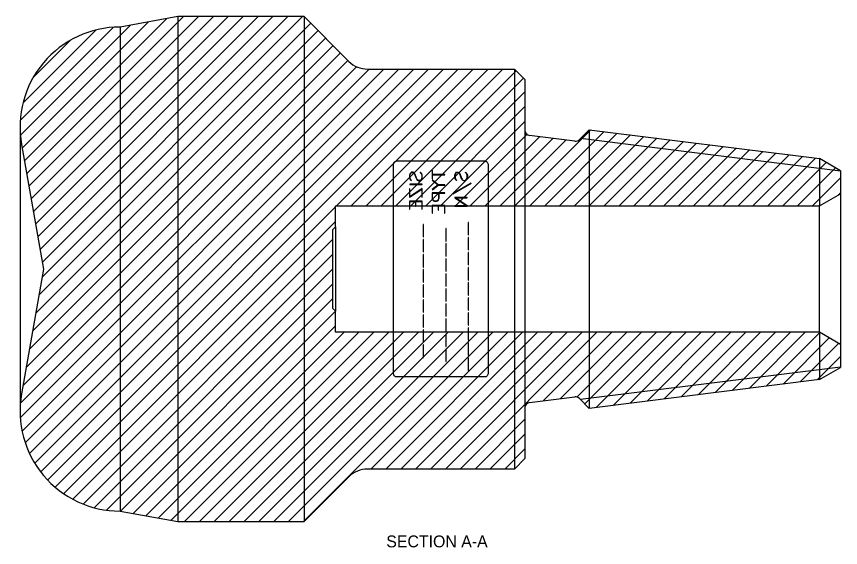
# Model space of a CAD drawing. Header units: inches. Extents: x -0.4 to 28, y -1.6 to 11.8.
# Drawn here: x 18.23 to 28.02, y 2.77 to 9.08 of the extents above; entities that cross this region are included whole.
import ezdxf
from ezdxf.enums import TextEntityAlignment as Align
from ezdxf.lldxf.tags import DXFTag

# ---------------------------------------------------------------- set-up
doc = ezdxf.new("R2010")
doc.units = ezdxf.units.IN
doc.header["$MEASUREMENT"] = 0
doc.layers.add('CDG-38248R1', color=7, linetype='Continuous')
doc.layers.add('Default', color=7, linetype='Continuous')
doc.styles.add('SEACAD_Solid_Edge_ANSI', font='seans.ttf')
tags = doc.linetypes.add('HIDDEN2', pattern=[0.1875, 0.125, -0.0625]).pattern_tags.tags
tags[6:7] = [DXFTag(74, 4), DXFTag(75, 0), DXFTag(340, '0'), DXFTag(46, 0.0), DXFTag(50, 0.0), DXFTag(44, 0.0), DXFTag(45, 0.0)]
tags[4:5] = [DXFTag(74, 4), DXFTag(75, 0), DXFTag(340, '0'), DXFTag(46, 0.0), DXFTag(50, 0.0), DXFTag(44, 0.0), DXFTag(45, 0.0)]

# ---------------------------------------------------------------- blocks, each defined once
blk = doc.blocks.new('SE4')
at = {"layer": 'CDG-38248R1', "linetype": 'Continuous'}
h = blk.add_hatch(dxfattribs=at)
h.set_pattern_fill('LINE', angle=45, style=0)
edge = h.paths.add_edge_path()
edge.add_line((27.7693, 5.3262), (22.0193, 5.3262))
edge.add_line((22.0193, 5.3262), (22.0193, 5.5762))
edge.add_line((22.0193, 5.5762), (21.9881, 5.6075))
edge.add_line((21.9881, 5.6075), (21.9881, 6.545))
edge.add_line((21.9881, 6.545), (22.0193, 6.5762))
edge.add_line((22.0193, 6.5762), (22.0193, 6.8262))
edge.add_line((22.0193, 6.8262), (27.7693, 6.8262))
edge.add_line((27.7693, 6.8262), (28.0193, 6.9706))
edge.add_line((28.0193, 6.9706), (28.0193, 7.2444))
edge.add_line((28.0193, 7.2444), (27.7693, 7.3887))
edge.add_line((27.7693, 7.3887), (25.0332, 7.7307))
edge.add_line((25.0332, 7.7307), (24.9159, 7.6135))
edge.add_arc((24.8718, 7.6577), 0.0625, 262.875, 315, ccw=False)
edge.add_line((24.864, 7.5956), (24.3241, 7.6631))
edge.add_arc((24.3318, 7.7252), 0.0625, 180, 262.875, ccw=False)
edge.add_line((24.2693, 7.7252), (24.2693, 8.3262))
edge.add_line((24.2693, 8.3262), (24.1443, 8.4512))
edge.add_line((24.1443, 8.4512), (22.3988, 8.4512))
edge.add_arc((22.3988, 8.7637), 0.3125, 225, 270, ccw=False)
edge.add_line((22.1778, 8.5428), (21.6443, 9.0762))
edge.add_line((21.6443, 9.0762), (20.1448, 9.0762))
edge.add_line((20.1448, 9.0762), (19.4573, 8.9512))
edge.add_arc((19.4573, 7.7637), 1.1875, 90, 190)
edge.add_line((18.2879, 7.5575), (18.5491, 6.0762))
edge.add_line((18.5491, 6.0762), (18.2879, 4.5949))
edge.add_arc((19.4573, 4.3887), 1.1875, 170, 270)
edge.add_line((19.4573, 3.2012), (20.1448, 3.0762))
edge.add_line((20.1448, 3.0762), (21.6443, 3.0762))
edge.add_line((21.6443, 3.0762), (22.1778, 3.6097))
edge.add_arc((22.3988, 3.3887), 0.3125, 90, 135, ccw=False)
edge.add_line((22.3988, 3.7012), (24.1443, 3.7012))
edge.add_line((24.1443, 3.7012), (24.2693, 3.8262))
edge.add_line((24.2693, 3.8262), (24.2693, 4.4273))
edge.add_arc((24.3318, 4.4273), 0.0625, 97.125, 180, ccw=False)
edge.add_line((24.3241, 4.4893), (24.864, 4.5568))
edge.add_arc((24.8718, 4.4948), 0.0625, 45, 97.125, ccw=False)
edge.add_line((24.9159, 4.539), (25.0332, 4.4217))
edge.add_line((25.0332, 4.4217), (27.7693, 4.7637))
edge.add_line((27.7693, 4.7637), (28.0193, 4.9081))
edge.add_line((28.0193, 4.9081), (28.0193, 5.1819))
edge.add_line((28.0193, 5.1819), (27.7693, 5.3262))
at = {"layer": 'CDG-38248R1', "color": 7, "linetype": 'Continuous'}
for p, q in [((20.1448, 9.0762), (19.4573, 8.9512)), ((21.6443, 9.0762), (20.1448, 9.0762)), ((21.6443, 9.0762), (22.1778, 8.5428)), ((22.3988, 8.4512), (24.1443, 8.4512)), ((24.2693, 8.3262), (24.1443, 8.4512)), ((24.2693, 8.3262), (24.2693, 7.7252)), ((18.2698, 7.7637), (18.2698, 4.3887)), ((24.864, 7.5956), (24.3241, 7.6631)), ((25.0332, 7.7307), (24.9159, 7.6135)), ((25.0332, 7.7307), (27.7693, 7.3887)), ((18.2879, 7.5575), (18.5491, 6.0762)), ((28.0193, 7.2444), (27.7693, 7.3887)), ((28.0193, 7.2444), (28.0193, 6.9706)), ((27.7693, 6.8262), (28.0193, 6.9706)), ((28.0193, 6.9706), (28.0193, 5.1819)), ((22.0193, 6.5762), (22.0193, 6.8262)), ((22.0193, 6.8262), (27.7693, 6.8262)), ((27.7693, 5.3262), (27.7693, 6.8262)), ((21.9881, 6.545), (22.0193, 6.5762)), ((22.0193, 6.5762), (22.0193, 5.5762)), ((21.9881, 5.6075), (21.9881, 6.545)), ((18.5491, 6.0762), (18.2879, 4.5949)), ((22.0193, 5.5762), (21.9881, 5.6075)), ((22.0193, 5.3262), (22.0193, 5.5762)), ((27.7693, 5.3262), (22.0193, 5.3262)), ((28.0193, 5.1819), (27.7693, 5.3262)), ((28.0193, 5.1819), (28.0193, 4.9081)), ((27.7693, 4.7637), (28.0193, 4.9081)), ((27.7693, 4.7637), (25.0332, 4.4217)), ((24.3241, 4.4893), (24.864, 4.5568)), ((24.9159, 4.539), (25.0332, 4.4217)), ((24.2693, 4.4273), (24.2693, 3.8262)), ((24.1443, 3.7012), (24.2693, 3.8262)), ((24.1443, 3.7012), (22.3988, 3.7012)), ((22.1778, 3.6097), (21.6443, 3.0762)), ((19.4573, 3.2012), (20.1448, 3.0762)), ((20.1448, 3.0762), (21.6443, 3.0762))]:
    blk.add_line(p, q, dxfattribs=at)
at = {"layer": 'CDG-38248R1', "color": 7, "linetype": 'HIDDEN2'}
for p, q in [((20.1448, 9.0762), (20.1448, 3.0762)), ((21.6443, 9.0762), (21.6443, 3.0762)), ((19.4573, 8.9512), (19.4573, 3.2012)), ((24.1443, 8.4512), (24.1443, 3.7012)), ((24.2693, 7.7252), (24.2693, 4.4273)), ((25.0332, 7.7307), (25.0332, 4.4217)), ((28.0193, 7.2397), (24.9285, 7.626)), ((23.8006, 7.3571), (22.7381, 7.3571)), ((27.7693, 7.3887), (27.7693, 6.8262)), ((22.7068, 4.8455), (22.7068, 7.3069)), ((23.1669, 7.247), (23.1669, 7.1486)), ((23.1701, 7.247), (23.1669, 7.247)), ((23.1701, 7.1994), (23.1701, 7.247)), ((23.8318, 7.3069), (23.8318, 4.8455)), ((22.9058, 7.2127), (22.8986, 7.191)), ((22.8986, 7.191), (22.8986, 7.1625)), ((22.8986, 7.1625), (22.9058, 7.1408)), ((22.9018, 7.1905), (22.9086, 7.211)), ((22.9018, 7.1629), (22.9018, 7.1905)), ((22.9086, 7.1424), (22.9018, 7.1629)), ((22.9206, 7.2275), (22.9058, 7.2127)), ((22.9086, 7.211), (22.9219, 7.2243)), ((22.9357, 7.2275), (22.9206, 7.2275)), ((22.9219, 7.2243), (22.9349, 7.2243)), ((22.9349, 7.2243), (22.9483, 7.2174)), ((22.9502, 7.2203), (22.9357, 7.2275)), ((22.9483, 7.2174), (22.9548, 7.2108)), ((22.9577, 7.2129), (22.9502, 7.2203)), ((22.9548, 7.2108), (22.9619, 7.1972)), ((22.9647, 7.1983), (22.9577, 7.2129)), ((22.9619, 7.1972), (22.9759, 7.155)), ((22.9787, 7.1562), (22.9647, 7.1983)), ((22.9759, 7.155), (22.9829, 7.1405)), ((22.9858, 7.1426), (22.9787, 7.1562)), ((23.0276, 7.2271), (23.0252, 7.2247)), ((23.0252, 7.2247), (23.039, 7.211)), ((23.0418, 7.2127), (23.0276, 7.2271)), ((23.039, 7.211), (23.0458, 7.1905)), ((23.0458, 7.1629), (23.039, 7.1424)), ((23.0488, 7.191), (23.0418, 7.2127)), ((23.0418, 7.1408), (23.0488, 7.1625)), ((23.0458, 7.1905), (23.0458, 7.1629)), ((23.0488, 7.1625), (23.0488, 7.191)), ((23.1669, 7.1486), (23.1701, 7.1486)), ((23.3158, 7.1994), (23.1701, 7.1994)), ((23.1701, 7.1486), (23.1701, 7.1962)), ((23.1701, 7.1962), (23.3158, 7.1962)), ((23.3158, 7.1962), (23.3158, 7.1994)), ((23.4352, 7.191), (23.4424, 7.2127)), ((23.4352, 7.1625), (23.4352, 7.191)), ((23.4424, 7.1408), (23.4352, 7.1625)), ((23.4452, 7.211), (23.4384, 7.1905)), ((23.4384, 7.1905), (23.4384, 7.1629)), ((23.4384, 7.1629), (23.4452, 7.1424)), ((23.4424, 7.2127), (23.4572, 7.2275)), ((23.4584, 7.2243), (23.4452, 7.211)), ((23.4572, 7.2275), (23.4722, 7.2275)), ((23.4715, 7.2243), (23.4584, 7.2243)), ((23.4848, 7.2174), (23.4715, 7.2243)), ((23.4722, 7.2275), (23.4868, 7.2203)), ((23.4914, 7.2108), (23.4848, 7.2174)), ((23.4868, 7.2203), (23.4943, 7.2129)), ((23.4984, 7.1972), (23.4914, 7.2108)), ((23.4943, 7.2129), (23.5013, 7.1983)), ((23.5125, 7.155), (23.4984, 7.1972)), ((23.5013, 7.1983), (23.5153, 7.1562)), ((23.5195, 7.1405), (23.5125, 7.155)), ((23.5153, 7.1562), (23.5224, 7.1426)), ((23.5617, 7.2247), (23.5642, 7.2271)), ((23.5756, 7.211), (23.5617, 7.2247)), ((23.5642, 7.2271), (23.5784, 7.2127)), ((23.5824, 7.1905), (23.5756, 7.211)), ((23.5756, 7.1424), (23.5824, 7.1629)), ((23.5784, 7.2127), (23.5854, 7.191)), ((23.5854, 7.1625), (23.5784, 7.1408)), ((23.5824, 7.1629), (23.5824, 7.1905)), ((23.5854, 7.191), (23.5854, 7.1625)), ((22.9002, 7.0838), (22.9002, 7.0806)), ((23.0475, 7.0838), (22.9002, 7.0838)), ((22.9002, 7.0806), (23.0475, 7.0806)), ((22.9058, 7.1408), (22.92, 7.1263)), ((22.9225, 7.1287), (22.9086, 7.1424)), ((22.92, 7.1263), (22.9225, 7.1287)), ((22.9829, 7.1405), (22.9903, 7.1331)), ((22.9923, 7.1359), (22.9858, 7.1426)), ((22.9903, 7.1331), (23.0049, 7.1259)), ((23.0058, 7.1291), (22.9923, 7.1359)), ((23.0049, 7.1259), (23.027, 7.1259)), ((23.0258, 7.1291), (23.0058, 7.1291)), ((23.039, 7.1424), (23.0258, 7.1291)), ((23.027, 7.1259), (23.0418, 7.1408)), ((23.0475, 7.0806), (23.0475, 7.0838)), ((23.1698, 7.1325), (23.1677, 7.1301)), ((23.1677, 7.1301), (23.2363, 7.075)), ((23.2363, 7.075), (23.1677, 7.02)), ((23.2393, 7.0766), (23.1698, 7.1325)), ((23.1698, 7.0177), (23.2393, 7.0735)), ((23.3158, 7.0766), (23.2393, 7.0766)), ((23.2393, 7.0735), (23.3158, 7.0735)), ((23.3158, 7.0735), (23.3158, 7.0766)), ((23.6285, 7.0977), (23.4116, 6.9712)), ((23.4134, 6.9684), (23.6303, 7.0948)), ((23.4566, 7.1263), (23.4424, 7.1408)), ((23.4452, 7.1424), (23.459, 7.1287)), ((23.459, 7.1287), (23.4566, 7.1263)), ((23.5269, 7.1331), (23.5195, 7.1405)), ((23.5224, 7.1426), (23.5288, 7.1359)), ((23.5415, 7.1259), (23.5269, 7.1331)), ((23.5288, 7.1359), (23.5424, 7.1291)), ((23.5636, 7.1259), (23.5415, 7.1259)), ((23.5424, 7.1291), (23.5623, 7.1291)), ((23.5623, 7.1291), (23.5756, 7.1424)), ((23.5784, 7.1408), (23.5636, 7.1259)), ((23.6303, 7.0948), (23.6285, 7.0977)), ((22.8986, 7.0299), (22.8986, 6.9284)), ((22.9018, 7.0299), (22.8986, 7.0299)), ((22.8986, 6.9284), (23.0458, 7.0268)), ((23.0488, 7.0328), (22.9018, 6.9345)), ((22.9018, 6.9345), (22.9018, 7.0299)), ((23.0458, 7.0268), (23.0458, 6.9314)), ((23.0488, 6.9314), (23.0488, 7.0328)), ((23.1669, 6.9822), (23.1669, 6.9172)), ((23.3158, 6.9822), (23.1669, 6.9822)), ((23.1677, 7.02), (23.1698, 7.0177)), ((23.1702, 6.9176), (23.1702, 6.9791)), ((23.1702, 6.9791), (23.2441, 6.9791)), ((23.2441, 6.9791), (23.2441, 6.9176)), ((23.2472, 6.9172), (23.2472, 6.9791)), ((23.2472, 6.9791), (23.3158, 6.9791)), ((23.3158, 6.9791), (23.3158, 6.9822)), ((23.4116, 6.9712), (23.4134, 6.9684)), ((22.8986, 6.8807), (22.8986, 6.7878)), ((23.0488, 6.8807), (22.8986, 6.8807)), ((22.9018, 6.8775), (22.9687, 6.8775)), ((22.9018, 6.7878), (22.9018, 6.8775)), ((22.9687, 6.8775), (22.9687, 6.8228)), ((22.972, 6.8775), (23.0458, 6.8775)), ((22.972, 6.8228), (22.972, 6.8775)), ((23.0458, 6.9314), (23.0488, 6.9314)), ((23.0458, 6.8775), (23.0458, 6.7878)), ((23.0488, 6.7878), (23.0488, 6.8807)), ((23.1669, 6.9172), (23.1741, 6.8956)), ((23.177, 6.8971), (23.1702, 6.9176)), ((23.1741, 6.8956), (23.1815, 6.888)), ((23.1837, 6.8907), (23.177, 6.8971)), ((23.1815, 6.888), (23.1961, 6.8807)), ((23.197, 6.8839), (23.1837, 6.8907)), ((23.1961, 6.8807), (23.218, 6.8807)), ((23.2173, 6.8839), (23.197, 6.8839)), ((23.2306, 6.8907), (23.2173, 6.8839)), ((23.218, 6.8807), (23.2326, 6.888)), ((23.2373, 6.8971), (23.2306, 6.8907)), ((23.2326, 6.888), (23.24, 6.8956)), ((23.2441, 6.9176), (23.2373, 6.8971)), ((23.24, 6.8956), (23.2472, 6.9172)), ((23.4368, 6.926), (23.4368, 6.9226)), ((23.5841, 6.926), (23.4368, 6.926)), ((23.4368, 6.9226), (23.5788, 6.8277)), ((23.442, 6.9229), (23.5841, 6.9229)), ((23.5841, 6.8279), (23.442, 6.9229)), ((23.5841, 6.9229), (23.5841, 6.926)), ((22.8986, 6.7878), (22.9018, 6.7878)), ((22.9687, 6.8228), (22.972, 6.8228)), ((23.0458, 6.7878), (23.0488, 6.7878)), ((23.1669, 6.8316), (23.1669, 6.7387)), ((23.3171, 6.8316), (23.1669, 6.8316)), ((23.1701, 6.8285), (23.237, 6.8285)), ((23.1701, 6.7387), (23.1701, 6.8285)), ((23.237, 6.8285), (23.237, 6.7738)), ((23.237, 6.7738), (23.2403, 6.7738)), ((23.2403, 6.8285), (23.3141, 6.8285)), ((23.2403, 6.7738), (23.2403, 6.8285)), ((23.3141, 6.8285), (23.3141, 6.7387)), ((23.3171, 6.7387), (23.3171, 6.8316)), ((23.5788, 6.8277), (23.4368, 6.8277)), ((23.4368, 6.8277), (23.4368, 6.8244)), ((23.4368, 6.8244), (23.5841, 6.8244)), ((23.5841, 6.8244), (23.5841, 6.8279)), ((23.1669, 6.7387), (23.1701, 6.7387)), ((23.3141, 6.7387), (23.3171, 6.7387)), ((23.0597, 6.6058), (23.0597, 6.4583)), ((23.0629, 6.6058), (23.0597, 6.6058)), ((23.0629, 6.4583), (23.0629, 6.6058)), ((23.5963, 6.6301), (23.5963, 6.4825)), ((23.5994, 6.6301), (23.5963, 6.6301)), ((23.5994, 6.4825), (23.5994, 6.6301)), ((23.328, 6.5567), (23.328, 6.4092)), ((23.3312, 6.5567), (23.328, 6.5567)), ((23.3312, 6.4092), (23.3312, 6.5567)), ((23.5963, 6.4825), (23.5994, 6.4825)), ((23.0597, 6.4583), (23.0629, 6.4583)), ((23.0597, 6.427), (23.0597, 6.2795)), ((23.0629, 6.427), (23.0597, 6.427)), ((23.0629, 6.2795), (23.0629, 6.427)), ((23.328, 6.4092), (23.3312, 6.4092)), ((23.328, 6.3779), (23.328, 6.2304)), ((23.3312, 6.3779), (23.328, 6.3779)), ((23.3312, 6.2304), (23.3312, 6.3779)), ((23.5963, 6.4512), (23.5963, 6.3037)), ((23.5994, 6.4512), (23.5963, 6.4512)), ((23.5994, 6.3037), (23.5994, 6.4512)), ((23.0597, 6.2795), (23.0629, 6.2795)), ((23.5963, 6.3037), (23.5994, 6.3037)), ((23.5963, 6.2723), (23.5963, 6.1248)), ((23.5994, 6.2723), (23.5963, 6.2723)), ((23.5994, 6.1248), (23.5994, 6.2723)), ((23.0597, 6.2481), (23.0597, 6.1005)), ((23.0629, 6.2481), (23.0597, 6.2481)), ((23.0629, 6.1005), (23.0629, 6.2481)), ((23.328, 6.2304), (23.3312, 6.2304)), ((23.328, 6.1991), (23.328, 6.0516)), ((23.3312, 6.1991), (23.328, 6.1991)), ((23.3312, 6.0516), (23.3312, 6.1991)), ((23.0597, 6.1005), (23.0629, 6.1005)), ((23.5963, 6.1248), (23.5994, 6.1248)), ((23.5963, 6.0935), (23.5963, 5.946)), ((23.5994, 6.0935), (23.5963, 6.0935)), ((23.5994, 5.946), (23.5994, 6.0935)), ((23.0597, 6.0692), (23.0597, 5.9217)), ((23.0629, 6.0692), (23.0597, 6.0692)), ((23.0629, 5.9217), (23.0629, 6.0692)), ((23.328, 6.0516), (23.3312, 6.0516)), ((23.328, 6.0202), (23.328, 5.8727)), ((23.3312, 6.0202), (23.328, 6.0202)), ((23.3312, 5.8727), (23.3312, 6.0202)), ((23.0597, 5.9217), (23.0629, 5.9217)), ((23.0597, 5.8904), (23.0597, 5.7429)), ((23.0629, 5.8904), (23.0597, 5.8904)), ((23.0629, 5.7429), (23.0629, 5.8904)), ((23.5963, 5.946), (23.5994, 5.946)), ((23.5963, 5.9147), (23.5963, 5.7672)), ((23.5994, 5.9147), (23.5963, 5.9147)), ((23.5994, 5.7672), (23.5994, 5.9147)), ((23.328, 5.8727), (23.3312, 5.8727)), ((23.328, 5.8413), (23.328, 5.6938)), ((23.3312, 5.8413), (23.328, 5.8413)), ((23.3312, 5.6938), (23.3312, 5.8413)), ((23.0597, 5.7429), (23.0629, 5.7429)), ((23.0597, 5.7115), (23.0597, 5.5641)), ((23.0629, 5.7115), (23.0597, 5.7115)), ((23.0629, 5.5641), (23.0629, 5.7115)), ((23.328, 5.6938), (23.3312, 5.6938)), ((23.5963, 5.7672), (23.5994, 5.7672)), ((23.5963, 5.7358), (23.5963, 5.5883)), ((23.5994, 5.7358), (23.5963, 5.7358)), ((23.5994, 5.5883), (23.5994, 5.7358)), ((23.328, 5.6625), (23.328, 5.515)), ((23.3312, 5.6625), (23.328, 5.6625)), ((23.3312, 5.515), (23.3312, 5.6625)), ((23.5963, 5.5883), (23.5994, 5.5883)), ((23.0597, 5.5641), (23.0629, 5.5641)), ((23.0597, 5.5327), (23.0597, 5.3852)), ((23.0629, 5.5327), (23.0597, 5.5327)), ((23.0629, 5.3852), (23.0629, 5.5327)), ((23.328, 5.515), (23.3312, 5.515)), ((23.5963, 5.5569), (23.5963, 5.4094)), ((23.5994, 5.5569), (23.5963, 5.5569)), ((23.5994, 5.4094), (23.5994, 5.5569)), ((23.328, 5.4836), (23.328, 5.3362)), ((23.3312, 5.4836), (23.328, 5.4836)), ((23.3312, 5.3362), (23.3312, 5.4836)), ((23.5963, 5.4094), (23.5994, 5.4094)), ((23.0597, 5.3852), (23.0629, 5.3852)), ((23.0597, 5.3539), (23.0597, 5.2063)), ((23.0629, 5.3539), (23.0597, 5.3539)), ((23.0629, 5.2063), (23.0629, 5.3539)), ((23.328, 5.3362), (23.3312, 5.3362)), ((23.328, 5.3048), (23.328, 5.1573)), ((23.3312, 5.3048), (23.328, 5.3048)), ((23.3312, 5.1573), (23.3312, 5.3048)), ((23.5963, 5.3781), (23.5963, 5.2306)), ((23.5994, 5.3781), (23.5963, 5.3781)), ((23.5994, 5.2306), (23.5994, 5.3781)), ((27.7693, 5.3262), (27.7693, 4.7637)), ((23.0597, 5.2063), (23.0629, 5.2063)), ((23.5963, 5.2306), (23.5994, 5.2306)), ((23.5963, 5.1995), (23.5963, 5.0521)), ((23.5994, 5.1995), (23.5963, 5.1995)), ((23.5994, 5.0521), (23.5994, 5.1995)), ((23.0597, 5.175), (23.0597, 5.0275)), ((23.0629, 5.175), (23.0597, 5.175)), ((23.0629, 5.0275), (23.0629, 5.175)), ((23.328, 5.1573), (23.3312, 5.1573)), ((23.328, 5.126), (23.328, 4.9784)), ((23.3312, 5.126), (23.328, 5.126)), ((23.3312, 4.9784), (23.3312, 5.126)), ((23.0597, 5.0275), (23.0629, 5.0275)), ((23.5963, 5.0521), (23.5994, 5.0521)), ((23.5963, 5.0206), (23.5963, 4.8731)), ((23.5994, 5.0206), (23.5963, 5.0206)), ((23.5994, 4.8731), (23.5994, 5.0206)), ((23.328, 4.9784), (23.3312, 4.9784)), ((28.0193, 4.9128), (24.9285, 4.5264)), ((23.5963, 4.8731), (23.5994, 4.8731)), ((23.8006, 4.7954), (22.7381, 4.7954))]:
    blk.add_line(p, q, dxfattribs=at)
at = {"layer": 'CDG-38248R1', "color": 7, "linetype": 'Continuous'}
for centre, radius, start, end in [((19.4573, 7.7637), 1.1875, 90, 190), ((22.3988, 8.7637), 0.3125, 225, 270), ((24.3318, 7.7252), 0.0625, 180, 262.875), ((24.8718, 7.6577), 0.0625, 262.875, 315), ((19.4573, 4.3887), 1.1875, 170, 270), ((24.8718, 4.4948), 0.0625, 45, 97.125), ((24.3318, 4.4273), 0.0625, 97.125, 180), ((22.3988, 3.3887), 0.3125, 90, 135)]:
    blk.add_arc(centre, radius, start, end, dxfattribs=at)
at = {"layer": 'CDG-38248R1', "color": 7, "linetype": 'HIDDEN2'}
for points, knots in [([(22.7068, 7.3069), (22.7068, 7.3121), (22.7073, 7.3173), (22.7093, 7.3274), (22.7108, 7.3324), (22.7152, 7.342), (22.7181, 7.3465), (22.7243, 7.3522), (22.7266, 7.3539), (22.732, 7.3564), (22.735, 7.3571), (22.7381, 7.3571)], [0, 0, 0, 0, 0.25, 0.25, 0.5, 0.5, 0.75, 0.75, 0.875, 0.875, 1, 1, 1, 1]), ([(23.8006, 7.3571), (23.8037, 7.3571), (23.8067, 7.3564), (23.812, 7.3539), (23.8144, 7.3522), (23.8205, 7.3466), (23.8234, 7.3419), (23.8279, 7.3324), (23.8294, 7.3274), (23.8314, 7.3173), (23.8318, 7.3121), (23.8318, 7.3069)], [0, 0, 0, 0, 0.125, 0.125, 0.25, 0.25, 0.5, 0.5, 0.75, 0.75, 1, 1, 1, 1]), ([(22.7381, 4.7954), (22.735, 4.7954), (22.732, 4.7961), (22.7267, 4.7985), (22.7243, 4.8002), (22.7182, 4.8059), (22.7152, 4.8105), (22.7108, 4.82), (22.7093, 4.8251), (22.7073, 4.8352), (22.7068, 4.8403), (22.7068, 4.8455)], [0, 0, 0, 0, 0.125, 0.125, 0.25, 0.25, 0.5, 0.5, 0.75, 0.75, 1, 1, 1, 1]), ([(23.8318, 4.8455), (23.8318, 4.8403), (23.8314, 4.8352), (23.8294, 4.8251), (23.8279, 4.8201), (23.8234, 4.8105), (23.8205, 4.8059), (23.8144, 4.8002), (23.812, 4.7985), (23.8066, 4.7961), (23.8037, 4.7954), (23.8006, 4.7954)], [0, 0, 0, 0, 0.25, 0.25, 0.5, 0.5, 0.75, 0.75, 0.875, 0.875, 1, 1, 1, 1])]:
    blk.add_open_spline(points, degree=3, knots=knots, dxfattribs=at)

msp = doc.modelspace()

# ---------------------------------------------------------------- block references
at = {"layer": 'Default'}
msp.add_blockref('SE4', (0, 0), dxfattribs=at)

# ---------------------------------------------------------------- texts
at = {"layer": 'Default', "color": 7, "linetype": 'Continuous', "style": 'SEACAD_Solid_Edge_ANSI'}
msp.add_text('SECTION A-A', height=0.141, dxfattribs=at).set_placement((22.6216, 2.9117), align=Align.TOP_LEFT)

doc.saveas('drawing.dxf')
